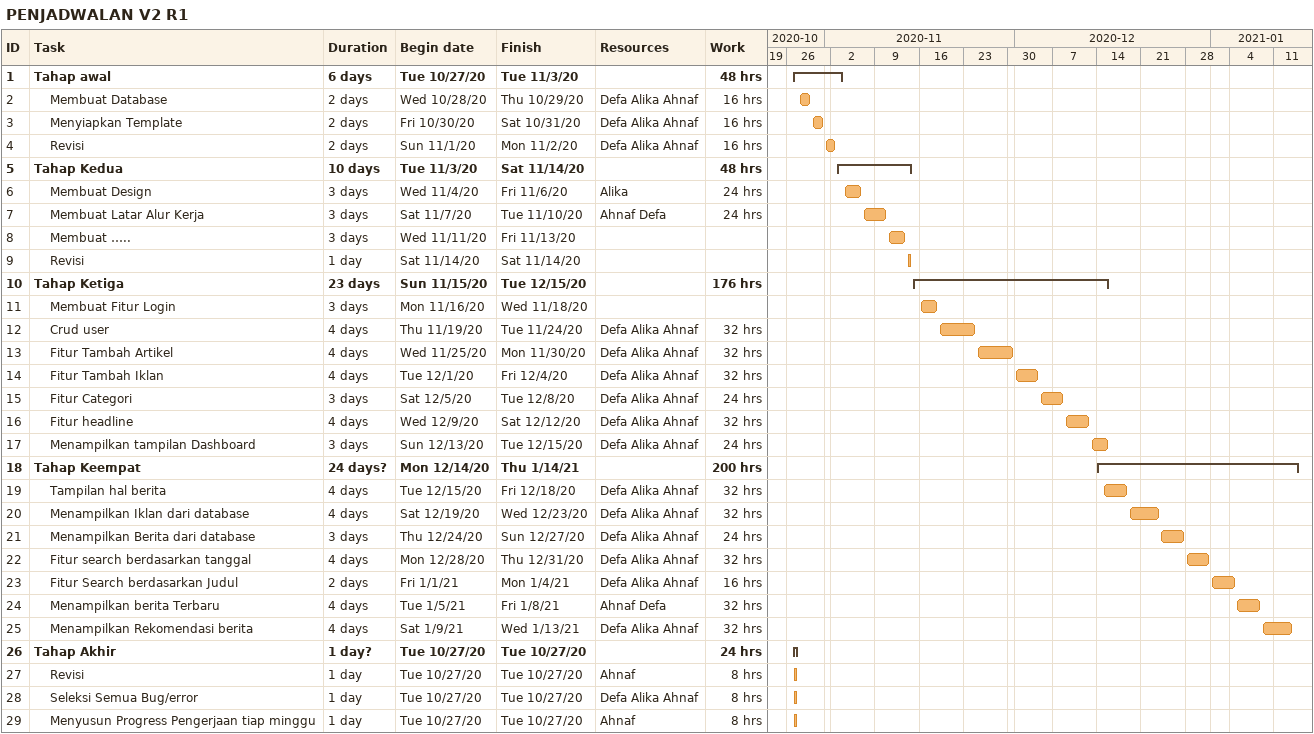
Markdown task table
PENJADWALAN V2 R1

| ID | Level | Task | Duration | Start | Finish | Resources | Work (h) |
|---|---|---|---|---|---|---|---|
| 1 | 1 | **Tahap awal** | 6d | 2020-10-27 | 2020-11-03 |  | 48 |
| 2 | 2 | Membuat Database | 2d | 2020-10-28 | 2020-10-29 | Defa Alika Ahnaf | 16 |
| 3 | 2 | Menyiapkan Template | 2d | 2020-10-30 | 2020-10-31 | Defa Alika Ahnaf | 16 |
| 4 | 2 | Revisi | 2d | 2020-11-01 | 2020-11-02 | Defa Alika Ahnaf | 16 |
| 5 | 1 | **Tahap Kedua** | 10d | 2020-11-03 | 2020-11-14 |  | 48 |
| 6 | 2 | Membuat Design | 3d | 2020-11-04 | 2020-11-06 | Alika | 24 |
| 7 | 2 | Membuat Latar Alur Kerja | 3d | 2020-11-07 | 2020-11-10 | Ahnaf Defa | 24 |
| 8 | 2 | Membuat ….. | 3d | 2020-11-11 | 2020-11-13 |  |  |
| 9 | 2 | Revisi | 1d | 2020-11-14 | 2020-11-14 |  |  |
| 10 | 1 | **Tahap Ketiga** | 23d | 2020-11-15 | 2020-12-15 |  | 176 |
| 11 | 2 | Membuat Fitur Login | 3d | 2020-11-16 | 2020-11-18 |  |  |
| 12 | 2 | Crud user | 4d | 2020-11-19 | 2020-11-24 | Defa Alika Ahnaf | 32 |
| 13 | 2 | Fitur Tambah Artikel | 4d | 2020-11-25 | 2020-11-30 | Defa Alika Ahnaf | 32 |
| 14 | 2 | Fitur Tambah Iklan | 4d | 2020-12-01 | 2020-12-04 | Defa Alika Ahnaf | 32 |
| 15 | 2 | Fitur Categori | 3d | 2020-12-05 | 2020-12-08 | Defa Alika Ahnaf | 24 |
| 16 | 2 | Fitur headline | 4d | 2020-12-09 | 2020-12-12 | Defa Alika Ahnaf | 32 |
| 17 | 2 | Menampilkan tampilan Dashboard | 3d | 2020-12-13 | 2020-12-15 | Defa Alika Ahnaf | 24 |
| 18 | 1 | **Tahap Keempat** | 24d? | 2020-12-14 | 2021-01-14 |  | 200 |
| 19 | 2 | Tampilan hal berita | 4d | 2020-12-15 | 2020-12-18 | Defa Alika Ahnaf | 32 |
| 20 | 2 | Menampilkan Iklan dari database | 4d | 2020-12-19 | 2020-12-23 | Defa Alika Ahnaf | 32 |
| 21 | 2 | Menampilkan Berita dari database | 3d | 2020-12-24 | 2020-12-27 | Defa Alika Ahnaf | 24 |
| 22 | 2 | Fitur search berdasarkan tanggal | 4d | 2020-12-28 | 2020-12-31 | Defa Alika Ahnaf | 32 |
| 23 | 2 | Fitur Search berdasarkan Judul | 2d | 2021-01-01 | 2021-01-04 | Defa Alika Ahnaf | 16 |
| 24 | 2 | Menampilkan berita Terbaru | 4d | 2021-01-05 | 2021-01-08 | Ahnaf Defa | 32 |
| 25 | 2 | Menampilkan Rekomendasi berita | 4d | 2021-01-09 | 2021-01-13 | Defa Alika Ahnaf | 32 |
| 26 | 1 | **Tahap Akhir** | 1d? | 2020-10-27 | 2020-10-27 |  | 24 |
| 27 | 2 | Revisi | 1d | 2020-10-27 | 2020-10-27 | Ahnaf | 8 |
| 28 | 2 | Seleksi Semua Bug/error | 1d | 2020-10-27 | 2020-10-27 | Defa Alika Ahnaf | 8 |
| 29 | 2 | Menyusun Progress Pengerjaan tiap minggu | 1d | 2020-10-27 | 2020-10-27 | Ahnaf | 8 |
